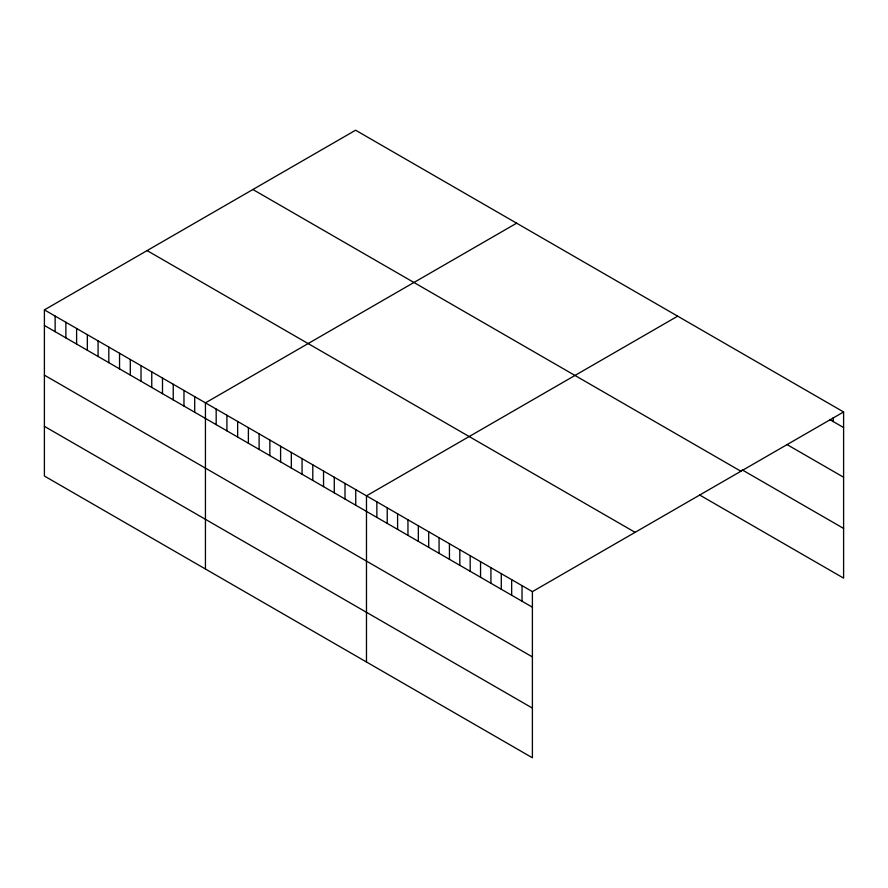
<?xml version="1.0" encoding="UTF-8"?>
<svg xmlns="http://www.w3.org/2000/svg" width="888" height="888" viewBox="0 0 888 888"><rect width="100%" height="100%" fill="white"/><g stroke="black" fill="none" stroke-linecap="round" stroke-linejoin="round"><path stroke-width="1.33" d="M44.4 309.879L532.4 591.63L532.4 757.786L44.4 476.035L44.4 309.879L355.6 130.214L843.6 411.965L843.6 578.121L699.566 494.96M516.638 223.188L205.439 402.863L205.439 569.019M677.677 316.161L366.478 495.837L366.478 661.993M532.4 591.63L843.6 411.965M829.769 419.569L843.6 427.55M787.145 444.644L843.6 477.233M742.202 469.885L843.6 528.427M252.902 189.51L740.903 471.251M147.097 250.594L635.098 532.334M44.4 325.474L532.4 607.214M44.4 375.158L532.4 656.909M44.4 426.351L532.4 708.102M833.233 417.66L833.233 421.567M522.033 585.636L522.033 601.231M511.666 579.653L511.666 595.238M501.287 573.67L501.287 589.255M490.92 567.676L490.92 583.272M480.552 561.693L480.552 577.278M470.185 555.71L470.185 571.295M459.818 549.716L459.818 565.312M449.439 543.734L449.439 559.318M439.072 537.74L439.072 553.335M428.704 531.757L428.704 547.341M418.337 525.774L418.337 541.358M407.958 519.78L407.958 535.375M397.591 513.797L397.591 529.381M387.224 507.814L387.224 523.398M376.856 501.82L376.856 517.415M355.744 489.632L355.744 505.228M345.01 483.438L345.01 499.023M334.276 477.245L334.276 492.829M323.543 471.04L323.543 486.624M312.798 464.846L312.798 480.43M302.064 458.641L302.064 474.236M291.331 452.447L291.331 468.031M280.597 446.242L280.597 461.838M269.852 440.048L269.852 455.633M259.118 433.855L259.118 449.439M248.385 427.65L248.385 443.245M237.651 421.456L237.651 437.04M226.917 415.251L226.917 430.846M216.173 409.057L216.173 424.642M194.705 396.659L194.705 412.254M183.971 390.465L183.971 406.049M173.238 384.26L173.238 399.855M162.493 378.066L162.493 393.65M151.759 371.872L151.759 387.457M141.026 365.667L141.026 381.252M130.292 359.474L130.292 375.058M119.547 353.269L119.547 368.864M108.813 347.075L108.813 362.659M98.08 340.87L98.08 356.465M87.346 334.676L87.346 350.261M76.612 328.482L76.612 344.067M65.867 322.277L65.867 337.873M55.134 316.084L55.134 331.668"/></g></svg>
